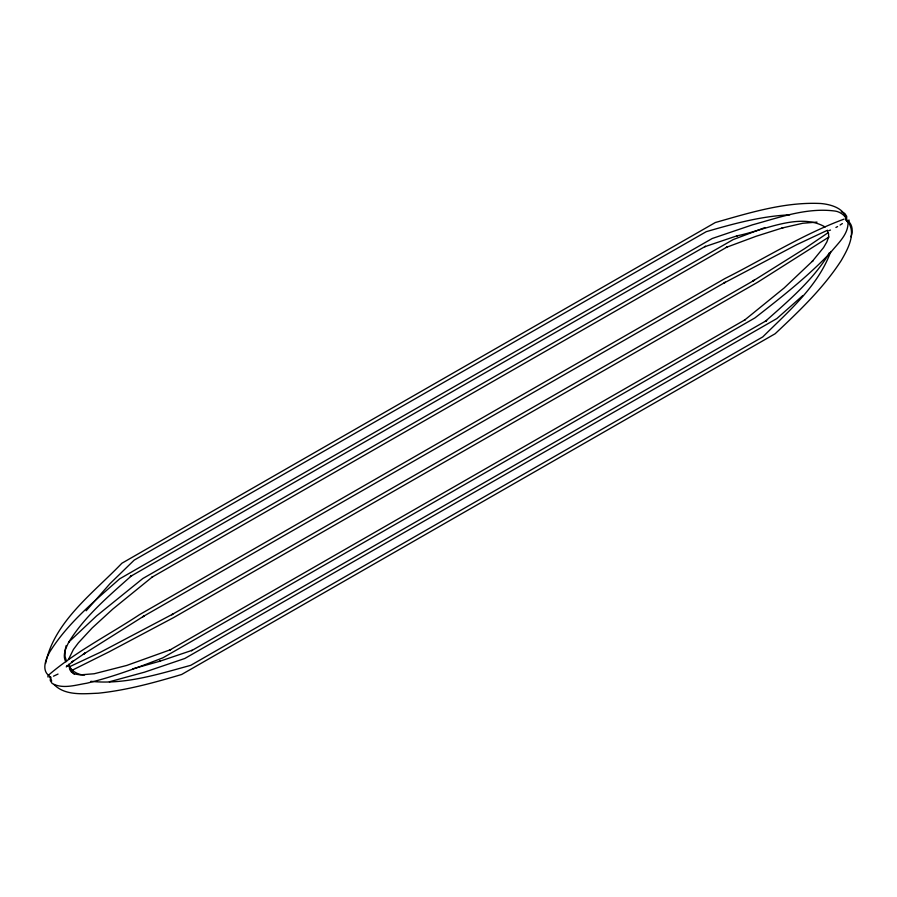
<?xml version="1.0" encoding="UTF-8"?>
<svg xmlns="http://www.w3.org/2000/svg" width="897" height="897" viewBox="0 0 897 897"><rect width="100%" height="100%" fill="white"/><g stroke="black" fill="none" stroke-linecap="round" stroke-linejoin="round"><path stroke-width="1.35" d="M45.579 663.5C54.257 621.341 93.613 592.816 121.857 563.26L715.335 222.523C749.567 212.802 784.628 201.803 820.62 203.496C830.712 204.325 845.198 208.295 846.398 220.057L846.813 220.83M50.221 676.73L50.636 677.504L49.997 676.73M846.533 220.606C846.723 216.289 839.94 211.625 835.264 211.087C807.076 207.263 779.291 217.511 752.471 224.833L712.218 238.501L119.615 578.868C94.521 601.158 67.768 623 49.84 651.805C45.971 658.712 41.127 670.115 49.212 675.889M69.921 666.381L69.304 666.146M47.855 675.946L48.079 677.112M67.174 665.395L66.277 666.886L73.554 660.854L71.693 662.221L85.473 652.837L83.309 654.272L144.058 615.981L142.589 616.822L725.359 282.23L724.058 282.981L796.558 244.758L827.527 230.226M849.145 221.054L848.921 219.888M68.508 659.396L73.442 649.428L78.353 642.88L92.167 627.967L112.876 609.007L152.703 576.659L151.985 577.197L727.187 246.955L726.2 247.393L756.182 236.247L783.014 227.748L781.915 228.051L802.804 223.252L817.01 222.108M66.199 645.526L65.089 650.213L65.032 656.346L66.58 661.582M830.801 251.474C818.176 286.322 788.385 311.405 762.809 336.88L190.747 665.327C158.365 674.174 124.84 684.96 90.889 681.316M850.917 236.797C853.383 231 852.475 223.005 846.398 220.057L845.938 219.507M69.798 666.953C72.377 671.853 79.138 675.093 84.565 675.037M829.108 252.988L828.335 254.726C812.065 280.952 788.059 301.168 765.219 321.462L766.7 320.464L191.51 650.717L192.272 650.28L159.33 661.403L160.215 661.123L132.678 668.893M86.157 610.779L109.995 583.667L134.191 560.12L706.253 231.673C733.499 223.745 761.239 216.132 789.73 214.843M48.629 675.037C76.223 651.368 109.232 634.65 139.495 614.669L725.045 278.485C764.592 258.605 802.523 234.487 844.122 219.092M68.733 642.095L96.517 615.959L142.791 578.543L733.141 239.6L765.063 227.546M802.815 295.562L776.836 318.581L184.782 658.499L144.529 672.167L109.378 681.787M50.053 676.865L50.703 677M50.389 676.943L50.288 680.621L52.172 683.458C62.768 689.367 75.572 685.016 86.717 683.234C112.787 677.022 137.925 667.503 162.873 657.837L754.926 317.919C781.287 297.333 807.771 276.579 830.835 252.248C837.72 243.547 848.27 234.666 848.035 222.602L846.174 220.057M846.611 220.057L846.712 216.379L844.828 213.542L841.274 211.67M69.372 666.258L68.834 664.172M827.942 232.816L804.418 248.783L752.942 281.019L754.411 280.178L171.641 614.77L172.942 614.019L100.442 652.242L69.473 666.774M827.449 230.877L828.604 233.747L828.593 237.133L826.877 241.91L823.558 247.572L812.166 261.532L812.895 260.769L784.124 287.993L744.297 320.341L745.015 319.803L169.813 650.045L170.8 649.607L126.679 665.462L94.196 673.748L79.99 674.892L74.967 674.006L71.536 672.201L69.708 669.454L69.181 666.236M828.963 236.999L757.505 282.331L173.267 617.775L109.176 651.794L72.253 670.205M840.097 225.057L842.361 223.566M835.914 227.479L837.607 226.549M58.036 674.062L53.484 676.181M828.783 230.63L830.499 230.058M825.105 226.986C799.664 212.04 764.009 230.54 736.785 235.877L737.67 235.597L704.728 246.72L705.491 246.283L130.3 576.536L131.781 575.538C108.941 595.832 84.935 616.048 68.665 642.274L68.923 641.826C65.986 647.769 62.151 655.281 65.784 661.728M50.602 677.661L51.678 681.103M74.148 674.219L71.525 671.135L69.719 666.527M53.91 684.433C65.111 696.005 83.466 693.751 98.143 693.213C126.612 690.298 154.318 682.628 181.665 674.477L775.143 333.74C799.104 311.225 823.289 288.262 841.251 260.5C847.867 249.052 857.353 232.188 846.779 220.27"/></g></svg>
